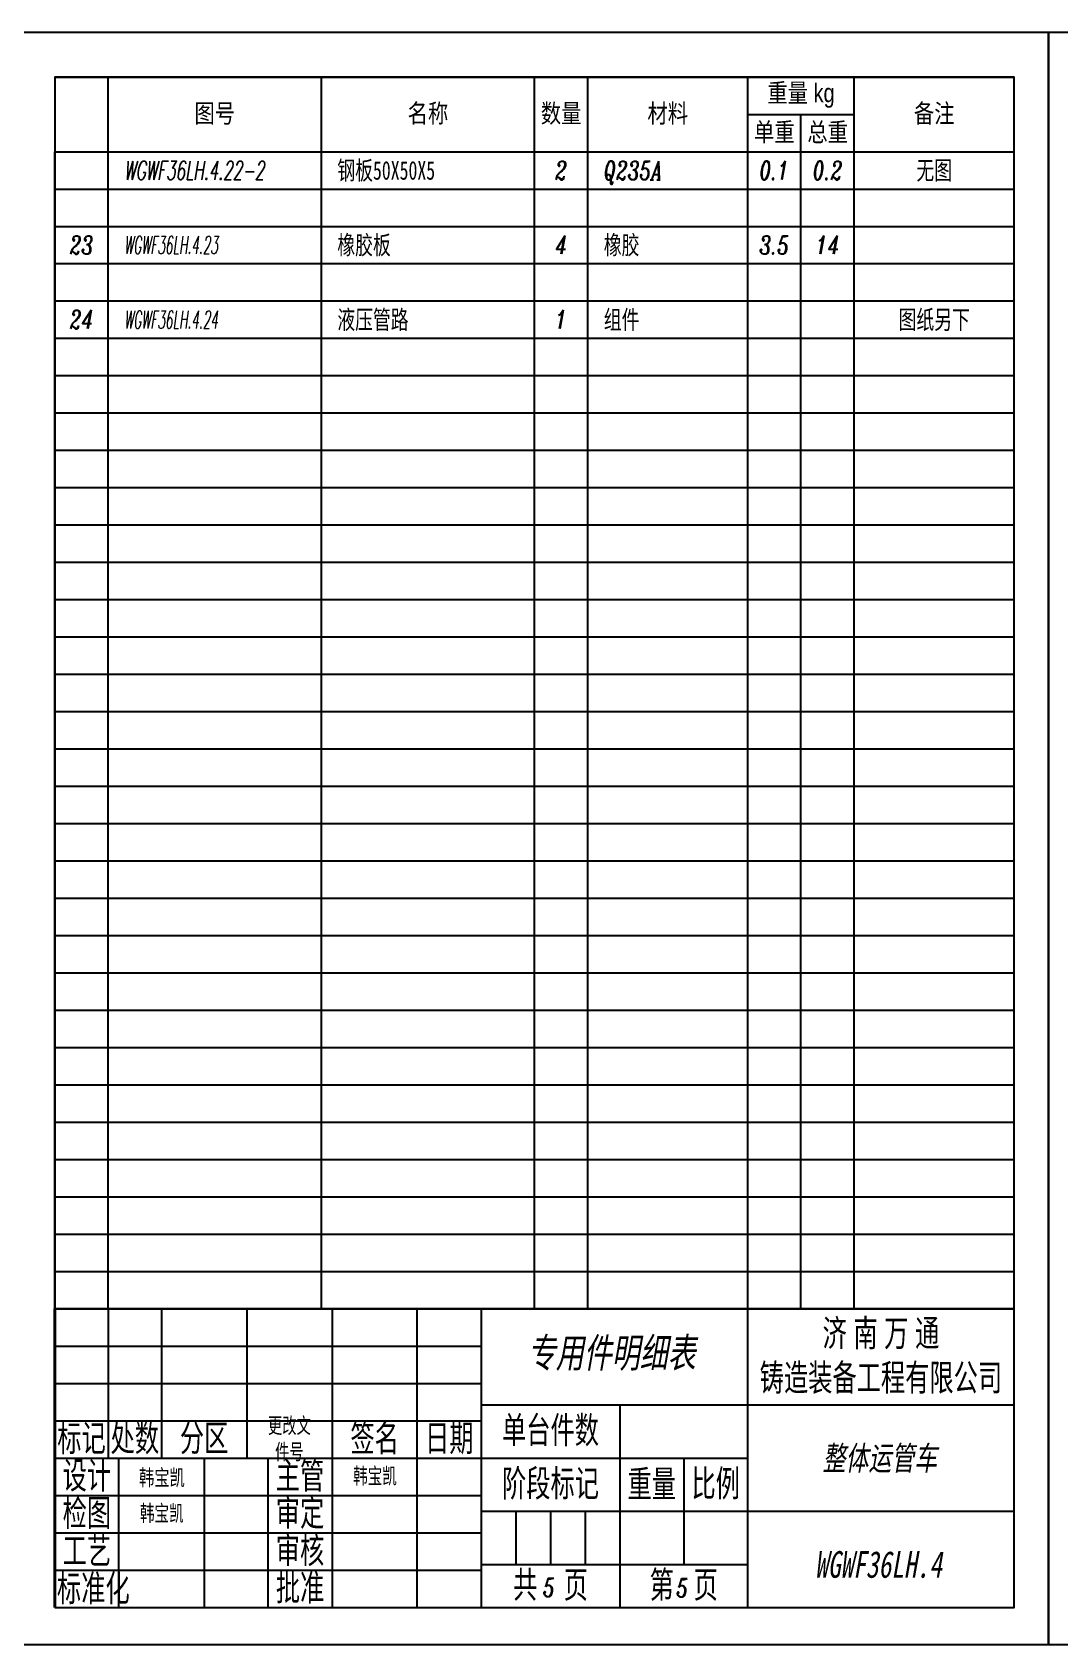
# Model space of a CAD drawing. Header units: millimetres. Extents: x 1029685 to 2160558, y -612394 to -232818.
# Drawn here: x 1041984 to 1044684, y -237051 to -232818 of the extents above; entities that cross this region are included whole.
import ezdxf
from ezdxf.enums import TextEntityAlignment as Align

# ---------------------------------------------------------------- set-up
doc = ezdxf.new("R2010")
doc.units = ezdxf.units.MM
doc.header["$LTSCALE"] = 5
doc.layers.add('$TD_AUDIT_GENERATED_(71C17)', color=7, linetype='Continuous', lineweight=40)
doc.layers.add('$TD_AUDIT_GENERATED_(71C18)', color=4, linetype='Continuous')
doc.layers.add('$TD_AUDIT_GENERATED_(71C19)', color=3, linetype='Continuous')
doc.styles.add('$TD_AUDIT_GENERATED_(68)', font='', dxfattribs={"width": 0.667})
doc.styles.add('$TD_AUDIT_GENERATED_(71C1D)', font='italic.shx', dxfattribs={"width": 0.7})
doc.styles.add('$TD_AUDIT_GENERATED_(71C1E)', font='', dxfattribs={"width": 0.7, "oblique": 10})
doc.styles.add('CHINESE-3', font='', dxfattribs={"width": 0.8})
doc.styles.get('$TD_AUDIT_GENERATED_(68)').set_extended_font_data('FangSong_GB2312')
doc.styles.get('$TD_AUDIT_GENERATED_(71C1E)').set_extended_font_data('SimSun')
doc.styles.get('CHINESE-3').set_extended_font_data('SimSun')

# ---------------------------------------------------------------- blocks, each defined once
blk = doc.blocks.new('44')
at = {"layer": '$TD_AUDIT_GENERATED_(71C18)'}
for p, q in [((658445.7, -179696.7), (662045.7, -179696.7)), ((658445.7, -179696.7), (658445.7, -179976.7)), ((658645.7, -179976.7), (658645.7, -179696.7)), ((659445.7, -179976.7), (659445.7, -179696.7)), ((660245.7, -179976.7), (660245.7, -179696.7)), ((660445.7, -179976.7), (660445.7, -179696.7)), ((661045.7, -179976.7), (661045.7, -179696.7)), ((661445.7, -179976.7), (661445.7, -179696.7)), ((661045.7, -179836.7), (661445.7, -179836.7)), ((661245.7, -179976.7), (661245.7, -179836.7)), ((658445.7, -179976.7), (662045.7, -179976.7))]:
    blk.add_line(p, q, dxfattribs=at)
at = {"layer": '$TD_AUDIT_GENERATED_(71C18)', "char_height": 70, "width": 800, "attachment_point": 5, "style": 'CHINESE-3'}
for s, insert in [('{\\fￋￎￌﾣﾤ|b0|i0|c134|p2;\\M+5D6D8\\M+5C1BF kg}', (661245.7, -179766.7)), ('{\\fￋￎￌﾣﾤ|b0|i0|c134|p2;\\M+5CDBC\\M+5BAC5}', (659045.7, -179836.7)), ('{\\fￋￎￌﾣﾤ|b0|i0|c134|p2;\\M+5C3FB\\M+5B3C6}', (659845.7, -179836.7)), ('{\\fￋￎￌﾣﾤ|b0|i0|c134|p2;\\M+5CAFD\\M+5C1BF}', (660345.7, -179836.7)), ('{\\fￋￎￌﾣﾤ|b0|i0|c134|p2;\\M+5B2C4\\M+5C1CF}', (660745.7, -179836.7)), ('{\\fￋￎￌﾣﾤ|b0|i0|c134|p2;\\M+5B1B8\\M+5D7A2}', (661745.7, -179836.7)), ('{\\fￋￎￌﾣﾤ|b0|i0|c134|p2;\\M+5B5A5\\M+5D6D8}', (661145.7, -179906.7)), ('{\\fￋￎￌﾣﾤ|b0|i0|c134|p2;\\M+5D7DC\\M+5D6D8}', (661345.7, -179906.7))]:
    blk.add_mtext(s, dxfattribs=dict(at, insert=insert))
blk = doc.blocks.new('$TD_AUDIT_GENERATED_(71B81)')
at = {"layer": '$TD_AUDIT_GENERATED_(71C17)'}
blk.add_line((-180, 56), (-180, 0), dxfattribs=at)
at = {"layer": '$TD_AUDIT_GENERATED_(71C18)'}
for p, q in [((0, 56), (-180, 56)), ((-170, 56), (-170, 28)), ((-160, 56), (-160, 28)), ((-144, 56), (-144, 28)), ((-128, 56), (-128, 0)), ((-112, 0), (-112, 56)), ((-100, 56), (-100, 0)), ((-50, 0), (-50, 56)), ((-180, 49), (-100, 49)), ((-180, 42), (-100, 42)), ((-100, 38), (0, 38)), ((-74, 38), (-74, 0)), ((-180, 35), (-100, 35)), ((-180, 28), (-50, 28)), ((-168, 0), (-168, 28)), ((-152, 28), (-152, 0)), ((-140, 0), (-140, 28)), ((-62, 28), (-62, 8)), ((-180, 21), (-100, 21)), ((0, 18), (-100, 18)), ((-93.5, 18), (-93.5, 8)), ((-87, 18), (-87, 8)), ((-80.5, 18), (-80.5, 8)), ((-180, 14), (-100, 14)), ((-180, 7), (-100, 7)), ((-50, 8), (-100, 8)), ((-50, 0), (-50, 9))]:
    blk.add_line(p, q, dxfattribs=at)
at = {"layer": '$TD_AUDIT_GENERATED_(71C18)', "attachment_point": 5, "style": '$TD_AUDIT_GENERATED_(68)'}
for s, insert, char_height, width in [('\\M+5BCC3{\\f\uffbfﾬￌﾣﾤ_GB2312|b0|i0|c134|p49; }\\M+5C4CF{\\f\uffbfﾬￌﾣﾤ_GB2312|b0|i0|c134|p49; }\\M+5CDF2{\\f\uffbfﾬￌﾣﾤ_GB2312|b0|i0|c134|p49; }\\M+5CDA8{\\f\uffbfﾬￌﾣﾤ_GB2312|b0|i0|c134|p49;\\P}\\M+5D6FD\\M+5D4EC\\M+5D7B0\\M+5B1B8\\M+5B9A4\\M+5B3CC\\M+5D3D0\\M+5CFDE\\M+5B9AB\\M+5CBBE', (-25, 47), 5, 50), ('{\\f\uffbfﾬￌﾣﾤ_GB2312|b0|i0|c134|p49;\\M+5B5A5\\M+5CCA8\\M+5BCFE\\M+5CAFD}', (-87, 33), 5, 26), ('{\\f\uffbfﾬￌﾣﾤ_GB2312|b0|i0|c134|p49;\\M+5B1EA\\M+5BCC7}', (-175, 31.5), 5, 10), ('{\\f\uffbfﾬￌﾣﾤ_GB2312|b0|i0|c134|p49;\\M+5B4A6\\M+5CAFD}', (-165, 31.5), 5, 10), ('{\\f\uffbfﾬￌﾣﾤ_GB2312|b0|i0|c134|p49;\\M+5B7D6\\M+5C7F8}', (-152, 31.5), 5, 10), ('{\\fSimSun|b0|i0|c134|p2;\\M+5B8FC\\M+5B8C4\\M+5CEC4\\M+5BCFE\\M+5BAC5}', (-136, 31.5), 2.9493, 10), ('{\\f\uffbfﾬￌﾣﾤ_GB2312|b0|i0|c134|p49;\\M+5C7A9\\M+5C3FB}', (-120, 31.5), 5, 10), ('{\\f\uffbfﾬￌﾣﾤ_GB2312|b0|i0|c134|p49;\\M+5C8D5\\M+5C6DA}', (-106, 31.5), 5, 10), ('{\\f\uffbfﾬￌﾣﾤ_GB2312|b0|i0|c134|p49;\\M+5C9E8\\M+5BCC6}', (-174, 24.5), 5, 10), ('{\\f\uffbfﾬￌﾣﾤ_GB2312|b0|i0|c134|p49;\\M+5D6F7\\M+5B9DC}', (-134, 24.5), 5, 10), ('{\\fSimSun|b0|i0|c134|p2;\\M+5BAAB\\M+5B1A6\\M+5BFAD}', (-119.94, 24.5), 3, 10), ('{\\f\uffbfﾬￌﾣﾤ_GB2312|b0|i0|c134|p49;\\M+5BDD7\\M+5B6CE\\M+5B1EA\\M+5BCC7}', (-87, 23), 5, 26), ('{\\f\uffbfﾬￌﾣﾤ_GB2312|b0|i0|c134|p49;\\M+5D6D8\\M+5C1BF}', (-68, 23), 5, 12), ('{\\f\uffbfﾬￌﾣﾤ_GB2312|b0|i0|c134|p49;\\M+5B1C8\\M+5C0FD}', (-56, 23), 5, 12), ('{\\f\uffbfﾬￌﾣﾤ_GB2312|b0|i0|c134|p49;\\M+5BCEC\\M+5CDBC}', (-174, 17.5), 5, 10), ('{\\fSimSun|b0|i0|c134|p2;\\M+5BAAB\\M+5B1A6\\M+5BFAD}', (-159.94, 17.5), 3, 10), ('{\\f\uffbfﾬￌﾣﾤ_GB2312|b0|i0|c134|p49;\\M+5C9F3\\M+5B6A8}', (-134, 17.5), 5, 10), ('{\\f\uffbfﾬￌﾣﾤ_GB2312|b0|i0|c134|p49;\\M+5B9A4\\M+5D2D5}', (-174, 10.5), 5, 16), ('{\\f\uffbfﾬￌﾣﾤ_GB2312|b0|i0|c134|p49;\\M+5C9F3\\M+5BACB}', (-134, 10.5), 5, 10), ('\\M+5B1EA\\M+5D7BC\\M+5BBAF', (-172.79, 3.35), 5, 16.875), ('{\\f\uffbfﾬￌﾣﾤ_GB2312|b0|i0|c134|p49;\\M+5C5FA\\M+5D7BC}', (-134, 3.5), 5, 10), ('{\\f\uffbfﾬￌﾣﾤ_GB2312|b0|i0|c134|p49;\\M+5B9B2    \\M+5D2B3}', (-87, 4), 5, 26), ('{\\f\uffbfﾬￌﾣﾤ_GB2312|b0|i0|c134|p49;\\M+5B5DA   \\M+5D2B3}', (-62, 4), 5, 24)]:
    blk.add_mtext(s, dxfattribs=dict(at, insert=insert, char_height=char_height, width=width))
at = {"layer": '$TD_AUDIT_GENERATED_(71C18)', "style": '$TD_AUDIT_GENERATED_(68)', "width": 0.667, "flags": 8}
blk.add_attdef('材料', (-93.31, 44.19), '', height=5, dxfattribs=at)
for tag, p in [('Q', (-75.49, 47.76)), ('M', (-62, 32.74)), ('名称', (-25.19, 28)), ('姓名', (-159.93, 24.36)), ('DATA', (-146.06, 24.09)), ('姓名', (-159.93, 17.36)), ('DATA', (-146.06, 17.09)), ('KG', (-68.19, 13.73)), ('Y', (-55.74, 13.18)), ('姓名', (-119.93, 10.36)), ('DATA', (-106.06, 10.09)), ('N', (-25.47, 8.06)), ('姓名', (-119.93, 3.36)), ('Z', (-87.28, 3.77)), ('X', (-62.27, 3.67)), ('DATA', (-106.06, 3.09))]:
    blk.add_attdef(tag, text='', height=5, dxfattribs=at).set_placement(p, align=Align.MIDDLE_CENTER)
blk = doc.blocks.new('$TD_AUDIT_GENERATED_(78FD5)')
for p, q in [((0, 7), (180, 7)), ((0, 0), (0, 7)), ((10, 0), (10, 7)), ((50, 0), (50, 7)), ((90, 0), (90, 7)), ((100, 0), (100, 7)), ((130, 0), (130, 7)), ((140, 0), (140, 7)), ((150, 0), (150, 7)), ((180, 0), (180, 7)), ((0, 0), (180, 0))]:
    blk.add_line(p, q)
at = {"width": 0.7, "flags": 8}
for tag, style, p in [('1', '$TD_AUDIT_GENERATED_(71C1D)', (5, 3.5)), ('4', '$TD_AUDIT_GENERATED_(71C1D)', (95, 3.5)), ('6', '$TD_AUDIT_GENERATED_(71C1D)', (135, 3.5)), ('7', '$TD_AUDIT_GENERATED_(71C1D)', (145, 3.5)), ('8', '$TD_AUDIT_GENERATED_(71C1E)', (165, 3.5))]:
    blk.add_attdef(tag, text='', height=3.5, dxfattribs=dict(at, style=style)).set_placement(p, align=Align.MIDDLE_CENTER)
at = {"color": 141, "flags": 8}
for tag, style, width, p in [('2', '$TD_AUDIT_GENERATED_(71C1D)', 0.6, (13, 3.5)), ('3', '$TD_AUDIT_GENERATED_(71C1E)', 0.7, (53, 3.5)), ('5', '$TD_AUDIT_GENERATED_(71C1D)', 0.7, (103, 3.5))]:
    blk.add_attdef(tag, text='', height=3.5, dxfattribs=dict(at, style=style, width=width)).set_placement(p, align=Align.MIDDLE_LEFT)

msp = doc.modelspace()

# ---------------------------------------------------------------- linework, layer by layer
at = {"layer": '$TD_AUDIT_GENERATED_(71C18)'}
msp.add_line((1042044, -233131.4), (1044564, -233131.4), dxfattribs=at)
for points in [[(1044653.9, -237051.4), (1041660.2, -237051.4), (1041660.2, -232817.8), (1044653.9, -232817.8)], [(1047647.7, -237051.4), (1044653.9, -237051.4), (1044653.9, -232817.8), (1047647.7, -232817.8)], [(1042044, -236953.4), (1044564, -236953.4), (1044564, -232935.4), (1042044, -232935.4), (1042044, -236953.4)]]:
    msp.add_lwpolyline(points, close=True, dxfattribs=at)

# ---------------------------------------------------------------- block references
for name, p, xscale, yscale, zscale in [('44', (581132, -107147.7), 0.7000000000698492, 0.7000000000698492, 0.7000000000698492), ('$TD_AUDIT_GENERATED_(78FD5)', (1042044, -233229.4), 14, 14, 14), ('$TD_AUDIT_GENERATED_(78FD5)', (1042044, -233327.4), 14, 14, 14), ('$TD_AUDIT_GENERATED_(78FD5)', (1042044, -233425.4), 14, 14, 14), ('$TD_AUDIT_GENERATED_(78FD5)', (1042044, -233523.4), 14, 14, 14), ('$TD_AUDIT_GENERATED_(78FD5)', (1042044, -233621.4), 14, 14, 14), ('$TD_AUDIT_GENERATED_(78FD5)', (1042044, -233719.4), 14, 14, 14), ('$TD_AUDIT_GENERATED_(78FD5)', (1042044, -233817.4), 14, 14, 14), ('$TD_AUDIT_GENERATED_(78FD5)', (1042044, -233915.4), 14, 14, 14), ('$TD_AUDIT_GENERATED_(78FD5)', (1042044, -234013.4), 14, 14, 14), ('$TD_AUDIT_GENERATED_(78FD5)', (1042044, -234111.4), 14, 14, 14), ('$TD_AUDIT_GENERATED_(78FD5)', (1042044, -234209.4), 14, 14, 14), ('$TD_AUDIT_GENERATED_(78FD5)', (1042044, -234307.4), 14, 14, 14), ('$TD_AUDIT_GENERATED_(78FD5)', (1042044, -234405.4), 14, 14, 14), ('$TD_AUDIT_GENERATED_(78FD5)', (1042044, -234503.4), 14, 14, 14), ('$TD_AUDIT_GENERATED_(78FD5)', (1042044, -234601.4), 14, 14, 14), ('$TD_AUDIT_GENERATED_(78FD5)', (1042044, -234699.4), 14, 14, 14), ('$TD_AUDIT_GENERATED_(78FD5)', (1042044, -234797.4), 14, 14, 14), ('$TD_AUDIT_GENERATED_(78FD5)', (1042044, -234895.4), 14, 14, 14), ('$TD_AUDIT_GENERATED_(78FD5)', (1042044, -234993.4), 14, 14, 14), ('$TD_AUDIT_GENERATED_(78FD5)', (1042044, -235091.4), 14, 14, 14), ('$TD_AUDIT_GENERATED_(78FD5)', (1042044, -235189.4), 14, 14, 14), ('$TD_AUDIT_GENERATED_(78FD5)', (1042044, -235287.4), 14, 14, 14), ('$TD_AUDIT_GENERATED_(78FD5)', (1042044, -235385.4), 14, 14, 14), ('$TD_AUDIT_GENERATED_(78FD5)', (1042044, -235483.4), 14, 14, 14), ('$TD_AUDIT_GENERATED_(78FD5)', (1042044, -235581.4), 14, 14, 14), ('$TD_AUDIT_GENERATED_(78FD5)', (1042044, -235679.4), 14, 14, 14), ('$TD_AUDIT_GENERATED_(78FD5)', (1042044, -235777.4), 14, 14, 14), ('$TD_AUDIT_GENERATED_(78FD5)', (1042044, -235875.4), 14, 14, 14), ('$TD_AUDIT_GENERATED_(78FD5)', (1042044, -235973.4), 14, 14, 14), ('$TD_AUDIT_GENERATED_(78FD5)', (1042044, -236071.4), 14, 14, 14), ('$TD_AUDIT_GENERATED_(78FD5)', (1042044, -236169.4), 14, 14, 14)]:
    msp.add_blockref(name, p, dxfattribs=dict(at, xscale=xscale, yscale=yscale, zscale=zscale))
ref = msp.add_blockref('$TD_AUDIT_GENERATED_(78FD5)', (1042044, -233425.4), dxfattribs=dict(at, xscale=14.00000000000256, yscale=14.00000000000256, zscale=14.00000000000256))
ref.add_attrib('1', '23', dxfattribs={"layer": '0', "height": 49, "style": '$TD_AUDIT_GENERATED_(71C1D)', "width": 0.7, "flags": 8}).set_placement((1042114, -233376.4), align=Align.MIDDLE_CENTER)
ref.add_attrib('2', 'WGWF36LH.4.23', dxfattribs={"layer": '0', "color": 141, "height": 46.667, "style": '$TD_AUDIT_GENERATED_(71C1D)', "width": 0.5, "flags": 8}).set_placement((1042226, -233376.4), align=Align.MIDDLE_LEFT)
ref.add_attrib('3', '橡胶板', dxfattribs={"layer": '0', "color": 141, "height": 49, "style": '$TD_AUDIT_GENERATED_(71C1E)', "width": 0.7, "flags": 8}).set_placement((1042786, -233376.4), align=Align.MIDDLE_LEFT)
ref.add_attrib('4', '4', dxfattribs={"layer": '0', "height": 49, "style": '$TD_AUDIT_GENERATED_(71C1D)', "width": 0.7, "flags": 8}).set_placement((1043374, -233376.4), align=Align.MIDDLE_CENTER)
ref.add_attrib('5', '橡胶', dxfattribs={"layer": '0', "color": 141, "height": 49, "style": '$TD_AUDIT_GENERATED_(71C1E)', "width": 0.7, "flags": 8}).set_placement((1043486, -233376.4), align=Align.MIDDLE_LEFT)
ref.add_attrib('6', '3.5', dxfattribs={"layer": '0', "height": 49, "style": '$TD_AUDIT_GENERATED_(71C1D)', "width": 0.7, "flags": 8}).set_placement((1043934, -233376.4), align=Align.MIDDLE_CENTER)
ref.add_attrib('7', '14', dxfattribs={"layer": '0', "height": 49, "style": '$TD_AUDIT_GENERATED_(71C1D)', "width": 0.7, "flags": 8}).set_placement((1044074, -233376.4), align=Align.MIDDLE_CENTER)
ref = msp.add_blockref('$TD_AUDIT_GENERATED_(78FD5)', (1042044, -233621.4), dxfattribs=dict(at, xscale=14.00000000000256, yscale=14.00000000000256, zscale=14.00000000000256))
ref.add_attrib('1', '24', dxfattribs={"layer": '0', "height": 49, "style": '$TD_AUDIT_GENERATED_(71C1D)', "width": 0.7, "flags": 8}).set_placement((1042114, -233572.4), align=Align.MIDDLE_CENTER)
ref.add_attrib('2', 'WGWF36LH.4.24', dxfattribs={"layer": '0', "color": 141, "height": 46.667, "style": '$TD_AUDIT_GENERATED_(71C1D)', "width": 0.5, "flags": 8}).set_placement((1042226, -233572.4), align=Align.MIDDLE_LEFT)
ref.add_attrib('3', '液压管路', dxfattribs={"layer": '0', "color": 141, "height": 49, "style": '$TD_AUDIT_GENERATED_(71C1E)', "width": 0.7, "flags": 8}).set_placement((1042786, -233572.4), align=Align.MIDDLE_LEFT)
ref.add_attrib('4', '1', dxfattribs={"layer": '0', "height": 49, "style": '$TD_AUDIT_GENERATED_(71C1D)', "width": 0.7, "flags": 8}).set_placement((1043374, -233572.4), align=Align.MIDDLE_CENTER)
ref.add_attrib('5', '组件', dxfattribs={"layer": '0', "color": 141, "height": 49, "style": '$TD_AUDIT_GENERATED_(71C1E)', "width": 0.7, "flags": 8}).set_placement((1043486, -233572.4), align=Align.MIDDLE_LEFT)
ref.add_attrib('8', '图纸另下', dxfattribs={"layer": '0', "height": 49, "style": '$TD_AUDIT_GENERATED_(71C1E)', "width": 0.7, "flags": 8}).set_placement((1044354, -233572.4), align=Align.MIDDLE_CENTER)
at = {"layer": '$TD_AUDIT_GENERATED_(71C19)', "xscale": 14.00000114979921, "yscale": 14.00000114979921, "zscale": 14.00000114979921}
msp.add_blockref('$TD_AUDIT_GENERATED_(78FD5)', (1042044, -233229.4), dxfattribs=at).add_auto_attribs({'2': 'WGWF36LH.4.22-2', '3': '钢板50X50X5', '4': '2', '5': 'Q235A', '6': '0.1', '7': '0.2', '8': '无图'})
at = {"layer": '$TD_AUDIT_GENERATED_(71C19)'}
ref = msp.add_blockref('$TD_AUDIT_GENERATED_(71B81)', (1044564, -236953.4), dxfattribs=dict(at, xscale=14, yscale=14, zscale=14))
ref.add_attrib('名称', '整体运管车', dxfattribs={"layer": '$TD_AUDIT_GENERATED_(71C18)', "height": 63, "style": '$TD_AUDIT_GENERATED_(71C1E)', "oblique": 10, "width": 0.7, "flags": 8}).set_placement((1044211.3, -236561.4), align=Align.MIDDLE_CENTER)
ref.add_attrib('N', 'WGWF36LH.4', dxfattribs={"layer": '$TD_AUDIT_GENERATED_(71C18)', "height": 70, "style": '$TD_AUDIT_GENERATED_(71C1E)', "oblique": 10, "width": 0.7, "flags": 8}).set_placement((1044207.4, -236840.6), align=Align.MIDDLE_CENTER)
ref.add_attrib('Q', '专用件明细表', dxfattribs={"layer": '$TD_AUDIT_GENERATED_(71C18)', "height": 77, "style": '$TD_AUDIT_GENERATED_(71C1E)', "oblique": 10, "width": 0.7, "flags": 8}).set_placement((1043507.1, -236284.8), align=Align.MIDDLE_CENTER)
ref.add_attrib('Z', '5', dxfattribs={"layer": '$TD_AUDIT_GENERATED_(71C18)', "height": 49, "style": '$TD_AUDIT_GENERATED_(71C1D)', "width": 0.7, "flags": 8}).set_placement((1043342.1, -236900.7), align=Align.MIDDLE_CENTER)
ref.add_attrib('X', '5', dxfattribs={"layer": '$TD_AUDIT_GENERATED_(71C18)', "height": 49, "style": '$TD_AUDIT_GENERATED_(71C1D)', "width": 0.7, "flags": 8}).set_placement((1043692.3, -236902), align=Align.MIDDLE_CENTER)
ref.add_attrib('姓名', '韩宝凯', dxfattribs={"layer": '$TD_AUDIT_GENERATED_(71C18)', "height": 42, "style": '$TD_AUDIT_GENERATED_(71C1E)', "oblique": 0.1745, "width": 0.7, "flags": 8}).set_placement((1042325, -236612.4), align=Align.MIDDLE_CENTER)

doc.saveas('drawing.dxf')
